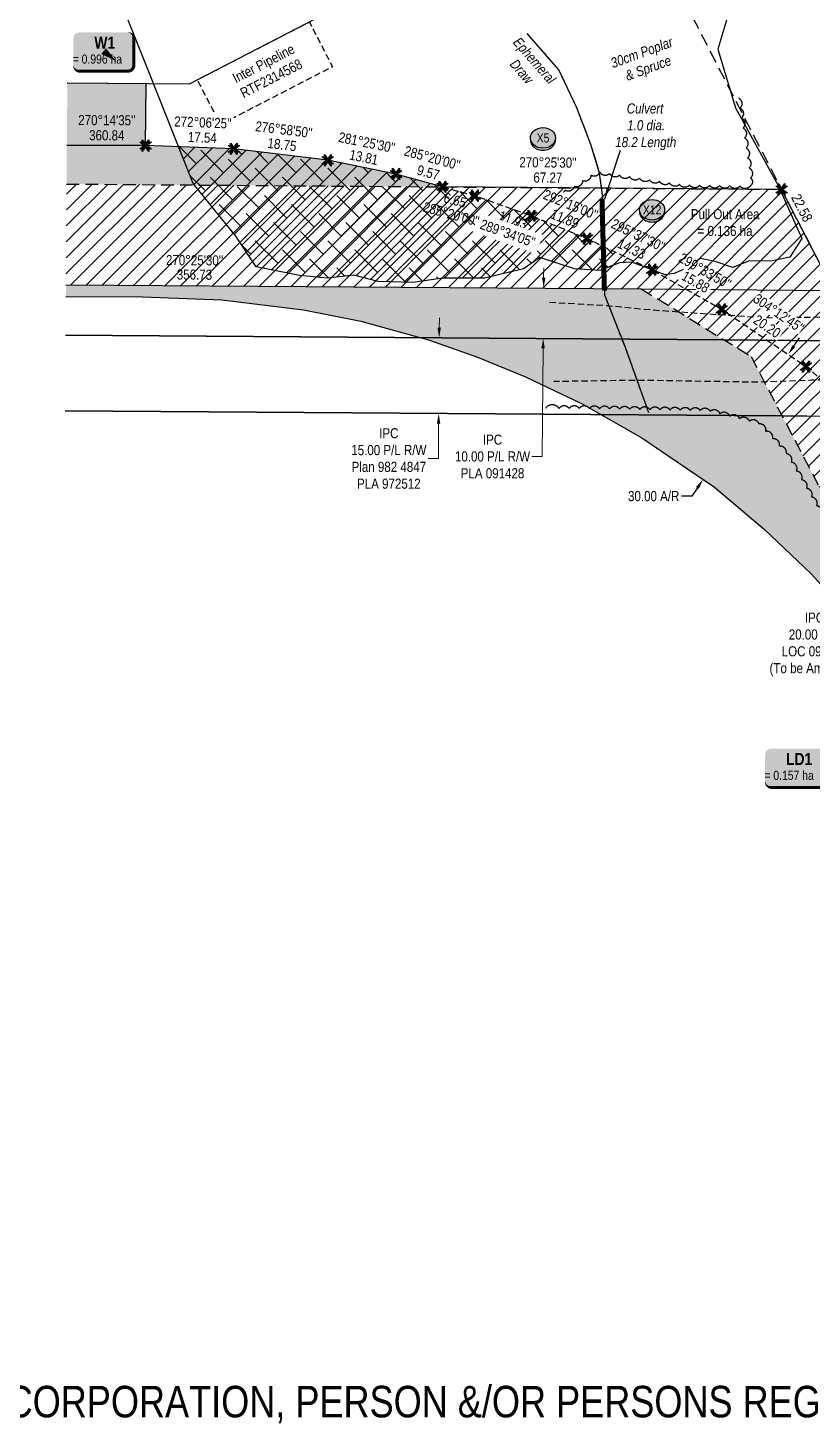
# Model space of a CAD drawing. Extents: x 395420 to 400963, y 6163329 to 6167492.
# Drawn here: x 397258 to 398035, y 6165332 to 6166713 of the extents above; entities that cross this region are included whole.
import ezdxf
from ezdxf.enums import TextEntityAlignment as Align

# ---------------------------------------------------------------- set-up
doc = ezdxf.new("R2010")
doc.units = 0
doc.header["$LTSCALE"] = 5
doc.header["$PDSIZE"] = 0.5
for name, pattern in [('0', [1, 1, 0]), ('foc-ACCESSROAD', [3.75, 2.5, -1.25]), ('foc-TOPO-ephemeral', [6.25, 3.125, -0.625, 0.625, -0.625, 0.625, -0.625]), ('foc-TRAV', [1.875, 1.25, -0.625]), ('HIDDEN2', [1.875, 1.25, -0.625]), ('UG_PIPE', [1.875, 1.25, -0.625])]:
    doc.linetypes.add(name, pattern=pattern)
doc.layers.get('Defpoints').update_dxf_attribs({"color": 9})
for name, color, linetype, lineweight in [('AS-GENERAL', 48, 'Continuous', 18), ('C-AR-T', 13, 'Continuous', 9), ('C-RW-T', 13, 'Continuous', 9), ('T-TEXT', 48, 'Continuous', 18)]:
    doc.layers.add(name, color=color, linetype=linetype, lineweight=lineweight)
for name, color, linetype in [('AS-PIPE-UG', 44, 'UG_PIPE'), ('C-AR', 13, 'foc-ACCESSROAD'), ('C-RW', 13, 'Continuous'), ('C-WS', 13, 'foc-ACCESSROAD'), ('F-RW', 190, 'Continuous'), ('L-BD', 7, 'Continuous'), ('L-BD1', 253, 'Continuous'), ('L-MON', 1, 'Continuous'), ('P-CROSSINGS', 250, 'Continuous'), ('P-PROPOSED', 10, 'Continuous'), ('P-PROPOSED-EXISTING-H', 59, 'Continuous'), ('P-PROPOSED-H', 21, 'Continuous'), ('P-TEMP-BLOCKS', 250, 'Continuous'), ('P-TEMP-H', 41, 'Continuous'), ('P-TEMP_WORKSPACE', 46, 'Continuous'), ('P-TRAV', 4, 'foc-TRAV'), ('P-TXT', 4, 'Continuous'), ('P-WORKAREA-H', 111, 'Continuous'), ('T-BUSH', 110, '0'), ('T-BUSH-T', 110, 'Continuous'), ('T-DRAW', 143, 'foc-TOPO-ephemeral'), ('T-EXISTING TFA', 220, 'HIDDEN2'), ('T-EXISTING TFA-T', 220, 'Continuous'), ('T-WATER-T', 170, 'Continuous'), ('WETLAND', 143, 'Continuous')]:
    doc.layers.add(name, color=color, linetype=linetype)
doc.layers.add('DISCLAIMER', color=7, linetype='Continuous', plot=False)
doc.layers.add('NM-WETLAND-H', color=7, linetype='Continuous', true_color=0x8affff)
doc.styles.add('80', font='ARIALN.TTF', dxfattribs={"height": 10})
doc.styles.add('80CG', font='ARIALN.TTF', dxfattribs={"height": 10})
doc.styles.add('80L', font='ARIALN.TTF', dxfattribs={"height": 10})
doc.styles.add('BOLD', font='ARIALNB.TTF')
doc.styles.add('Crossing', font='ARIALN.TTF', dxfattribs={"height": 10})
doc.styles.add('foc-LtypeFont', font='ARIALN.TTF', dxfattribs={"height": 7.35})
doc.linetypes.add('foc-TOPO-flowdirection-NOLINE', pattern='A,0,[">",foc-LtypeFont,S=0.3,R=0,X=0,Y=-0.945],-20,[">",foc-LtypeFont,S=0.3,R=0,X=0,Y=-0.945],0', length=20)
doc.dimstyles.new('Compass 5 000', dxfattribs={"dimscale": 5, "dimtxt": 9, "dimasz": 2, "dimexe": 0.2, "dimexo": 0.0625, "dimgap": 0.5, "dimtad": 0, "dimtih": 1, "dimtoh": 1, "dimzin": 0, "dimdsep": 46, "dimtxsty": '80CG', "dimcen": 0.1, "dimse1": 1, "dimse2": 1, "dimclrd": 256, "dimclrt": 256, "dimaunit": 1, "dimadec": 4, "dimazin": 0, "dimtfac": 0.06, "dimtofl": 0, "dimtmove": 0, "dimatfit": 1, "dimfxl": 0.2, "dimtolj": 1, "dimtzin": 0, "dimlwd": -1, "dimarcsym": 0})

# ---------------------------------------------------------------- blocks, each defined once
blk = doc.blocks.new('*D62')
at = {"layer": 'C-RW-T', "transparency": 16777216}
for p, q in [((397665.8, 6166415.4), (397665.9, 6166425.4)), ((397665.1, 6166320.5), (397664.9, 6166285.8)), ((397664.9, 6166285.8), (397654.9, 6166285.8))]:
    blk.add_line(p, q, dxfattribs=at)
for points in [[(397664.1, 6166415.4), (397667.4, 6166415.4), (397665.7, 6166405.4)], [(397663.5, 6166320.5), (397666.8, 6166320.5), (397665.2, 6166330.5)]]:
    blk.add_solid(points, dxfattribs=at)
at = {"layer": 'Defpoints', "color": 0, "transparency": 16777216}
for p in [(397982.3, 6166403.2), (397665.2, 6166330.5), (397981.8, 6166328.3)]:
    blk.add_point(p, dxfattribs=at)
at = {"layer": 'C-RW-T', "transparency": 16777216, "insert": (397615.8, 6166285.8), "char_height": 10, "attachment_point": 5, "style": '80CG'}
blk.add_mtext('\\A1;IPC\\P15.00 P/L R/W^JPlan 982 4847\\PPLA 972512', dxfattribs=at)
blk = doc.blocks.new('*D63')
at = {"layer": 'C-RW-T', "transparency": 16777216}
for p, q in [((397769.3, 6166465), (397769.4, 6166475)), ((397768.7, 6166395.1), (397767.7, 6166287.8)), ((397767.7, 6166287.8), (397757.7, 6166287.8))]:
    blk.add_line(p, q, dxfattribs=at)
for points in [[(397767.7, 6166465.1), (397771, 6166465), (397769.3, 6166455)], [(397767, 6166395.1), (397770.4, 6166395), (397768.8, 6166405.1)]]:
    blk.add_solid(points, dxfattribs=at)
at = {"layer": 'Defpoints', "color": 0, "transparency": 16777216}
for p in [(397769.3, 6166455), (397877.1, 6166454), (397876.7, 6166404.1)]:
    blk.add_point(p, dxfattribs=at)
at = {"layer": 'C-RW-T', "transparency": 16777216, "insert": (397718.6, 6166287.8), "char_height": 10, "attachment_point": 5, "style": '80CG'}
blk.add_mtext('\\A1;IPC\\P10.00 P/L R/W^JPLA 091428', dxfattribs=at)
blk = doc.blocks.new('xing2')
h = blk.add_hatch(color=50)
h.dxf.hatch_style = 1
edge = h.paths.add_edge_path()
edge.add_ellipse((0, 0), major_axis=(-12.5, 0), ratio=0.816297, start_angle=0, end_angle=360)
h = blk.add_hatch(color=250)
h.dxf.hatch_style = 1
edge = h.paths.add_edge_path()
edge.add_ellipse((0, -2), major_axis=(-12.5, 0), ratio=0.816297, start_angle=0, end_angle=180)
edge.add_line((12.5, -2), (12.5, 0))
edge.add_ellipse((0, 0), major_axis=(-12.5, 0), ratio=0.816297, start_angle=0, end_angle=180, ccw=False)
edge.add_line((-12.5, 0), (-12.5, -2))
at = {"color": 250}
blk.add_ellipse((0, 0), major_axis=(-12.5, 0), ratio=0.816297, dxfattribs=at)
blk.add_ellipse((0, -2), major_axis=(-12.5, 0), ratio=0.816297, start_param=0, end_param=3.141593, dxfattribs=at)
at = {"color": 250, "style": 'Crossing'}
blk.add_attdef('CROSSING', text='', height=9, dxfattribs=at).set_placement((0.1, 0), align=Align.MIDDLE_CENTER)
at = {"color": 250, "style": 'Crossing', "flags": 1}
for tag, p in [('OWNER', (0.1, -12.5)), ('DESCRIPTION', (0.1, -25.8)), ('LOCATION', (0.1, -39.3)), ('DWG_REF', (0.1, -52.8))]:
    blk.add_attdef(tag, text='', height=9, dxfattribs=at).set_placement(p, align=Align.MIDDLE_CENTER)
blk = doc.blocks.new('*D78')
at = {"layer": 'C-AR-T', "transparency": 16777216}
for p, q in [((398216.5, 6166165.6), (398225.3, 6166170.2)), ((398108.8, 6166109.1), (398094.2, 6166101.5)), ((398094.2, 6166101.5), (398084.2, 6166101.5))]:
    blk.add_line(p, q, dxfattribs=at)
for points in [[(398215.7, 6166167), (398217.2, 6166164.1), (398207.6, 6166160.9)], [(398108, 6166110.6), (398109.6, 6166107.6), (398117.7, 6166113.8)]]:
    blk.add_solid(points, dxfattribs=at)
at = {"layer": 'Defpoints', "color": 0, "transparency": 16777216}
for p in [(398206.8, 6166162.5), (398116.8, 6166115.4), (398117.7, 6166113.8)]:
    blk.add_point(p, dxfattribs=at)
at = {"layer": 'C-AR-T', "transparency": 16777216, "insert": (398037.8, 6166101.5), "char_height": 10, "attachment_point": 5, "style": '80CG'}
blk.add_mtext('\\A1;IPC\\P20.00 A/R\\PLOC 091362\\P(To be Amended)', dxfattribs=at)
blk = doc.blocks.new('TEMP')
h = blk.add_hatch(color=255)
h.dxf.hatch_style = 1
h.paths.add_polyline_path([(0, 0.25), (-0.67, 1.15), (-0.67, 0.67), (-1.15, 0.67), (-0.25, 0), (-1.15, -0.67), (-0.67, -0.67), (-0.67, -1.15), (0, -0.25), (0.67, -1.15), (0.67, -0.67), (1.15, -0.67), (0.25, 0), (1.15, 0.67), (0.67, 0.67), (0.67, 1.15)])
h.paths.add_polyline_path([(0.57, 0.85), (0.57, 0.57), (0.85, 0.57), (0.08, 0), (0.85, -0.57), (0.57, -0.57), (0.57, -0.85), (0, -0.08), (-0.57, -0.85), (-0.57, -0.57), (-0.85, -0.57), (-0.08, 0), (-0.85, 0.57), (-0.57, 0.57), (-0.57, 0.85), (0, 0.08)], flags=16)
h = blk.add_hatch(color=1)
h.dxf.hatch_style = 1
h.paths.add_polyline_path([(0, 0.08), (-0.57, 0.85), (-0.57, 0.57), (-0.85, 0.57), (-0.08, 0), (-0.85, -0.57), (-0.57, -0.57), (-0.57, -0.85), (0, -0.08), (0.57, -0.85), (0.57, -0.57), (0.85, -0.57), (0.08, 0), (0.85, 0.57), (0.57, 0.57), (0.57, 0.85)])
at = {"color": 1}
for p, q in [((-0.08, 0), (0.08, 0)), ((0, 0.08), (0, -0.08))]:
    blk.add_line(p, q, dxfattribs=at)
at = {"color": 255, "flags": 128}
blk.add_lwpolyline([(-0.25, 0), (-1.15, 0.67), (-0.67, 0.67), (-0.67, 1.15), (0, 0.25), (0.67, 1.15), (0.67, 0.67), (1.15, 0.67), (0.25, 0), (1.15, -0.67), (0.67, -0.67), (0.67, -1.15), (0, -0.25), (-0.67, -1.15), (-0.67, -0.67), (-1.15, -0.67)], close=True, dxfattribs=at)
at = {"color": 1, "flags": 128}
blk.add_lwpolyline([(-0.08, 0), (-0.85, 0.57), (-0.57, 0.57), (-0.57, 0.85), (0, 0.08), (0.57, 0.85), (0.57, 0.57), (0.85, 0.57), (0.08, 0), (0.85, -0.57), (0.57, -0.57), (0.57, -0.85), (0, -0.08), (-0.57, -0.85), (-0.57, -0.57), (-0.85, -0.57)], close=True, dxfattribs=at)
blk = doc.blocks.new('*D123')
at = {"layer": 'Defpoints', "color": 0, "transparency": 16777216}
for p in [(398015, 6166386.7), (397927.3, 6166265), (397930.7, 6166262.7)]:
    blk.add_point(p, dxfattribs=at)
at = {"layer": 'P-TXT', "transparency": 16777216}
for p, q in [((398017.3, 6166397.3), (398022.9, 6166405.6)), ((397916.1, 6166248.5), (397906.1, 6166248.5)), ((397921.7, 6166256.7), (397916.1, 6166248.5))]:
    blk.add_line(p, q, dxfattribs=at)
for points in [[(398015.9, 6166398.2), (398018.7, 6166396.3), (398011.7, 6166389)], [(397920.3, 6166257.7), (397923.1, 6166255.8), (397927.3, 6166265)]]:
    blk.add_solid(points, dxfattribs=at)
at = {"layer": 'P-TXT', "transparency": 16777216, "insert": (397878.4, 6166248.5), "char_height": 10, "attachment_point": 5, "style": '80CG'}
blk.add_mtext('\\A1;30.00 A/R', dxfattribs=at)
blk = doc.blocks.new('*U131')
h = blk.add_hatch(color=191)
edge = h.paths.add_edge_path()
edge.add_line((-24, -20), (24, -20))
edge.add_arc((24, -14), 6, 270, 360)
edge.add_line((30, -14), (30, 12.5))
edge.add_arc((24, 12.5), 6, 0, 90)
edge.add_line((24, 18.5), (-24, 18.5))
edge.add_arc((-24, 12.5), 6, 90, 180)
edge.add_line((-30, 12.5), (-30, -14))
edge.add_arc((-24, -14), 6, 180, 270)
at = {"color": 250, "flags": 128}
blk.add_lwpolyline([(-24, -20, 3, 3, 0), (24, -20, 3, 3, 0.414214), (30, -14, 3, 3, 0), (30, 12.5, 3, 0, 0.414214), (24, 18.5, 0, 0, 0), (-24, 18.5, 0, 0, 0.414214), (-30, 12.5, 0, 0, 0), (-30, -14, 0, 3, 0.414214)], format="xyseb", close=True, dxfattribs=at)
at = {"flags": 128}
blk.add_lwpolyline([(63.7, -28.5, 0, 7.5, 0), (0, 0, 0, 0, 0)], format="xyseb", dxfattribs=at)
at = {"color": 250}
for tag, p, height, style in [('TEMP_AREA_W1_001', (-9.2, 2.2), 12, 'BOLD'), ('ENTER_TEXT_001', (-30.7, -12.5), 9, '80')]:
    blk.add_attdef(tag, p, '', height=height, dxfattribs=dict(at, style=style))
blk = doc.blocks.new('*U129')
h = blk.add_hatch(color=191)
edge = h.paths.add_edge_path()
edge.add_line((-24, -20), (24, -20))
edge.add_arc((24, -14), 6, 270, 360)
edge.add_line((30, -14), (30, 12.5))
edge.add_arc((24, 12.5), 6, 0, 90)
edge.add_line((24, 18.5), (-24, 18.5))
edge.add_arc((-24, 12.5), 6, 90, 180)
edge.add_line((-30, 12.5), (-30, -14))
edge.add_arc((-24, -14), 6, 180, 270)
at = {"color": 250, "flags": 128}
blk.add_lwpolyline([(-24, -20, 3, 3, 0), (24, -20, 3, 3, 0.414214), (30, -14, 3, 3, 0), (30, 12.5, 3, 0, 0.414214), (24, 18.5, 0, 0, 0), (-24, 18.5, 0, 0, 0.414214), (-30, 12.5, 0, 0, 0), (-30, -14, 0, 3, 0.414214)], format="xyseb", close=True, dxfattribs=at)
at = {"flags": 128}
blk.add_lwpolyline([(11.9, -9.9, 0, 7.5, 0), (0, 0, 0, 0, 0)], format="xyseb", dxfattribs=at)
at = {"color": 250}
for tag, p, height, style in [('TEMP_AREA_W1_001', (-9.2, 2.2), 12, 'BOLD'), ('ENTER_TEXT_001', (-30.7, -12.5), 9, '80')]:
    blk.add_attdef(tag, p, '', height=height, dxfattribs=dict(at, style=style))
blk = doc.blocks.new('Disclaimer_Legal')
at = {"layer": 'DISCLAIMER', "color": 254, "flags": 128}
blk.add_lwpolyline([(-3612.9, -1104.6, 37.5, 37.5, 0), (4096.1, -1104.6, 37.5, 37.5, 0.414214), (4171.1, -1029.6, 37.5, 37.5, 0), (4171.1, 2078.7, 37.5, 0, 0.414214), (4096.1, 2153.7, 0, 0, 0), (-3612.9, 2153.7, 0, 0, 0.414214), (-3687.9, 2078.7, 0, 0, 0), (-3687.9, -1029.6, 0, 37.5, 0.414214)], format="xyseb", close=True, dxfattribs=at)
at = {"layer": 'DISCLAIMER', "color": 254, "insert": (241.6, 533.9), "char_height": 125, "width": 7717.568, "attachment_point": 5, "style": '80'}
blk.add_mtext('NOTICE TO THE CORPORATION, PERSON &/OR PERSONS REGARDING THIS COMPUTER AIDED DESIGN AND DRAFTING (CADD) FILES. ACCEPTANCE OF THE CADD DATA IS BASED ON THE FOLLOWING DISCLAIMER WHICH COVERS ALL CADD DATA RECIEVED FROM COMPASS GEOMATICS LTD.\\P{\\fArial Narrow|b1|i0|c0|p34;DISCLAIMER}\\PCOMPASS GEOMATICS LTD. MAKES NO REPRESENTATION OR WARRANTIES, EXPRESS OR IMPLIED, WITH RESPECT TO THE REUSE OF THE DATA PROVIDED HEREWITH, REGARDLESS OF ITS FORMAT OR THE MEANS OF ITS TRANSMISSION. THERE IS NO GUARANTEE OR REPRESENTATION TO THE USER AS TO THE ACCURACY, CURRENCY, SUITABILITY OR RELIABILITY OF THIS DATA FOR ANY PURPOSE. THE USER ACCEPTS THE DATA "AS IS", AND ASSUMES ALL RISKS ASSOCIATED WITH ITS USE. BY ACCEPTANCE OF THIS DATA, THE USER AGREES NOT TO TRANSMIT THIS DATA OR PROVIDE ACCESS OR ANY PART OF IT TO ANOTHER PARTY UNLESS THE USER SHALL INCLUDE WITH THE DATA A COPY OF THIS DISCLAIMER. COMPASS GEOMATICS LTD. ASSUMES NO RESPONSIBILITY FOR ACTUAL OR CONSEQUENTIAL DAMAGE AS A RESULT OF ANY USER\'S RELIANCE ON THIS DATA. THIS CADD FILE IS FOR ILLUSTRATION PURPOSES ONLY.\\PIF YOU REQUIRE MORE ACCURATE INFORMATION, PLEASE CONTACT DARCI ANGLEHART AT COMPASS GEOMATICS LTD. VIA EMAIL: darci.anglehart@compassgeomatics.ca OR CELL: 506-961-7292', dxfattribs=at)

msp = doc.modelspace()

# ---------------------------------------------------------------- hatches: boundary and pattern name
at = {"layer": 'NM-WETLAND-H'}
h = msp.add_hatch(dxfattribs=at)
h.set_pattern_fill('ANSI38', color=256, scale=3.998464)
h.set_pattern_definition([(45, (156.41, 2356.823), (-8.976807703, 8.976807703), []), (135, (156.41, 2356.823), (-26.930423108, 8.976807703), [31.737808, -19.0426848])])
h.paths.add_polyline_path([(397407.376, 6166594.872), (397421.832, 6166558.471), (397463.983, 6166506.255), (397484.227, 6166475.904), (397527.125, 6166467.206), (397554.776, 6166464.884), (397581.031, 6166467.664), (397605.124, 6166461.487), (397639.41, 6166460.56), (397669.062, 6166464.884), (397710.452, 6166464.884), (397749.062, 6166473.842), (397765.433, 6166485.27), (397799.718, 6166473.842), (397824.738, 6166472.297), (397844.197, 6166480.019), (397856.552, 6166480.637), (397877.448, 6166472.553), (397812.222, 6166503.894), (397757.238, 6166526.387), (397701.063, 6166546.355), (397622.867, 6166567.796), (397555.23, 6166581.466), (397462.218, 6166592.854)])
at = {"layer": 'P-PROPOSED-EXISTING-H'}
h = msp.add_hatch(dxfattribs=at)
h.set_pattern_fill('ANSI31', color=256, scale=3.498656)
h.set_pattern_definition([(45, (156.41, 2356.823), (-7.85470674, 7.85470674), [])])
h.paths.add_polyline_path([(397296.313, 6166557.927), (397295.627, 6166458.149), (397865.16, 6166453.918), (397974.886, 6166386.854), (398157.517, 6166037.709), (398209.042, 6165985.747), (398259.752, 6165941.212), (398322.636, 6165893.888), (398371.22, 6165861.835), (399116.335, 6165597.832), (399049.598, 6165727.528), (398292.898, 6165995.717), (398155.855, 6166261.065), (398005.208, 6166552.63), (397669.015, 6166555.142)])
at = {"layer": 'P-PROPOSED-H'}
h = msp.add_hatch(color=256, dxfattribs=at)
h.dxf.hatch_style = 1
h.paths.add_polyline_path([(397296.578, 6166596.409), (397296.313, 6166557.927), (397669.015, 6166555.142), (397622.867, 6166567.796), (397555.23, 6166581.466), (397462.218, 6166592.854), (397374.622, 6166596.077)])
h = msp.add_hatch(color=256, dxfattribs=at)
h.dxf.hatch_style = 1
h.paths.add_polyline_path([(397295.626, 6166458.05), (397295.547, 6166446.47), (397371.546, 6166446.146), (397450.329, 6166443.248), (397531.231, 6166433.342), (397588.15, 6166421.839), (397648.281, 6166405.35), (397948.2, 6166403.109), (397865.242, 6166453.794)])
h = msp.add_hatch(color=256, dxfattribs=at)
h.dxf.hatch_style = 1
h.paths.add_polyline_path([(397975.01, 6166386.729), (397948.2, 6166403.109), (397648.281, 6166405.35), (397656.067, 6166403.215), (397703.713, 6166386.28), (397751.359, 6166366.788), (397807.319, 6166339.947), (397866.59, 6166306.326), (397938.519, 6166257.419), (397988.19, 6166215.4), (398034.66, 6166171.515), (398138.395, 6166056.993), (398157.77, 6166037.453)])
at = {"layer": 'P-TEMP-H'}
h = msp.add_hatch(color=256, dxfattribs=at)
h.dxf.hatch_style = 1
h.paths.add_polyline_path([(397297.086, 6166657.925), (397296.642, 6166596.409), (397374.622, 6166596.077), (397375.083, 6166657.338)])

# ---------------------------------------------------------------- linework, layer by layer
at = {"layer": 'AS-GENERAL', "const_width": 4.998, "flags": 128}
msp.add_lwpolyline([(397827.119, 6166542.991), (397829.529, 6166452.121)], dxfattribs=at)
at = {"layer": 'AS-PIPE-UG', "flags": 128}
for points in [[(398167.854, 6166537.891), (398172.269, 6166471.461), (398169.414, 6166443.056), (398150.184, 6166430.951), (398107.844, 6166427.601), (398070.579, 6166426.311), (397992.319, 6166425.056), (397932.584, 6166428.851), (397875.404, 6166432.996), (397832.924, 6166437.116), (397771.731, 6166440.712)], [(398382.829, 6166385.126), (398187.614, 6166381.091), (398127.174, 6166365.641), (398099.044, 6166364.791), (398034.599, 6166363.326), (397981.759, 6166361.406), (397915.679, 6166362.481), (397860.694, 6166363.311), (397779.304, 6166362.051)]]:
    msp.add_lwpolyline(points, dxfattribs=at)
at = {"layer": 'C-AR', "flags": 128}
msp.add_lwpolyline([(397296.313, 6166557.927), (398005.208, 6166552.63)], dxfattribs=at)
at = {"layer": 'C-AR'}
msp.add_lwpolyline([(397865.969, 6166454.139), (397974.857, 6166387.022), (398221.999, 6165914.706), (399116.335, 6165597.832)], dxfattribs=at)
at = {"layer": 'C-RW'}
for points in [[(397295.627, 6166458.149), (397865.969, 6166454.139), (398057.015, 6166452.361), (398083.001, 6166402.068), (397948.036, 6166403.553), (397295.283, 6166408.144)], [(397295.283, 6166408.144), (397948.036, 6166403.553), (398083.001, 6166402.068), (398083.001, 6166402.068), (398122.045, 6166326.501), (398079.194, 6166327.115)], [(397294.767, 6166333.111), (398005.657, 6166328.169), (398031.633, 6166327.796)], [(398079.194, 6166327.115), (398005.657, 6166328.169), (397294.767, 6166333.111)]]:
    msp.add_lwpolyline(points, dxfattribs=at)
at = {"layer": 'C-WS'}
msp.add_lwpolyline([(398680.315, 6166547.13), (398717.692, 6166474.858), (398792.078, 6166331.015), (398823.787, 6166269.702), (398293.074, 6165995.49), (397891.684, 6166772.346), (398046.766, 6166846.714), (398113.45, 6166881.147), (398388.91, 6167023.479), (398425.274, 6167040.631), (398654.797, 6166596.504), (398680.315, 6166547.13)], close=True, dxfattribs=at)
at = {"layer": 'F-RW'}
msp.add_lwpolyline([(399404.429, 6165475.299), (398959.459, 6166340.161), (398505.043, 6167219.331), (397417.839, 6166657.017), (397297.041, 6166657.925)], dxfattribs=at)
at = {"layer": 'P-PROPOSED', "flags": 128}
for points in [[(398155.855, 6166261.065), (398005.208, 6166552.63), (397669.015, 6166555.142), (397622.867, 6166567.796), (397555.23, 6166581.466), (397462.218, 6166592.854), (397374.622, 6166596.077), (397296.642, 6166596.409)], [(397295.56, 6166446.47), (397371.546, 6166446.146), (397450.329, 6166443.248), (397531.231, 6166433.342), (397588.15, 6166421.839), (397656.067, 6166403.215), (397703.713, 6166386.28), (397751.359, 6166366.788), (397807.319, 6166339.947), (397866.59, 6166306.326), (397938.519, 6166257.419), (397988.19, 6166215.4), (398034.66, 6166171.515), (398138.395, 6166056.993)]]:
    msp.add_lwpolyline(points, dxfattribs=at)
at = {"layer": 'P-TEMP_WORKSPACE', "flags": 128}
msp.add_lwpolyline([(397296.642, 6166596.409), (397374.622, 6166596.077), (397375.083, 6166657.338), (397297.086, 6166657.925)], dxfattribs=at)
at = {"layer": 'P-TRAV', "flags": 128}
msp.add_lwpolyline([(397669.015, 6166555.142), (397701.063, 6166546.355), (397757.238, 6166526.387), (397812.222, 6166503.894), (397876.814, 6166472.912), (397945.864, 6166433.744), (398029.344, 6166376.984), (398088.16, 6166327.228), (398141.863, 6166276.513), (398155.855, 6166261.065)], dxfattribs=at)
at = {"layer": 'T-BUSH', "flags": 128}
for points in [[(397962.478, 6166643.088, -0.52056705), (397963.969, 6166633.204, -0.52056705), (397965.46, 6166623.32, -0.52056705), (397966.951, 6166613.435, -0.52056705), (397968.441, 6166603.551, -0.52056705), (397969.932, 6166593.667, -0.52056705), (397971.423, 6166583.782, -0.52056705), (397972.914, 6166573.898, -0.52056705), (397974.405, 6166564.013, -0.52056705), (397973.883, 6166555.892, -0.52056705), (397963.888, 6166556.067, -0.52056705), (397953.894, 6166556.242, -0.52056705), (397943.899, 6166556.418, -0.52056705), (397933.904, 6166556.593, -0.52056705), (397923.91, 6166556.768, -0.52056705), (397913.915, 6166556.943, -0.52056705), (397903.959, 6166557.57, -0.52056705), (397894.083, 6166559.111, -0.52056705), (397884.206, 6166560.653, -0.52056705), (397874.33, 6166562.194, -0.52056705), (397864.453, 6166563.736, -0.52056705), (397854.577, 6166565.277, -0.52056705), (397844.7, 6166566.819, -0.52056705), (397834.823, 6166568.36, -0.52056705), (397824.947, 6166569.902, -0.52056705), (397816.14, 6166566.675, -0.52056705), (397807.868, 6166561.063, -0.52056705), (397799.596, 6166555.45, -0.52056705), (397790.541, 6166551.77, -0.10638933), (397788.989, 6166549.725, -0.10638933)], [(399207.665, 6165374.065, 0.26252639), (399202.706, 6165377.431, 0.52056705), (399197.669, 6165386.065, 0.52056705), (399192.632, 6165394.7, 0.52056705), (399186.565, 6165402.587, 0.52056705), (399179.923, 6165410.057, 0.52056705), (399173.28, 6165417.527, 0.52056705), (399166.638, 6165424.997, 0.52056705), (399159.996, 6165432.467, 0.52056705), (399153.353, 6165439.937, 0.52056705), (399146.711, 6165447.408, 0.52056705), (399140.069, 6165454.878, 0.52056705), (399133.426, 6165462.348, 0.52056705), (399126.784, 6165469.818, 0.52056705), (399120.142, 6165477.288, 0.52056705), (399113.499, 6165484.758, 0.52056705), (399106.857, 6165492.228, 0.52056705), (399100.215, 6165499.698, 0.52056705), (399093.572, 6165507.169, 0.52056705), (399086.93, 6165514.639, 0.52056705), (399080.288, 6165522.109, 0.52056705), (399073.646, 6165529.579, 0.52056705), (399067.003, 6165537.049, 0.52056705), (399060.361, 6165544.519, 0.52056705), (399053.719, 6165551.989, 0.52056705), (399047.076, 6165559.459, 0.52056705), (399039.685, 6165566.109, 0.52056705), (399031.645, 6165572.049, 0.52056705), (399023.605, 6165577.989, 0.52056705), (399015.565, 6165583.929, 0.52056705), (399007.525, 6165589.869, 0.52056705), (398999.485, 6165595.809, 0.52056705), (398991.445, 6165601.748, 0.52056705), (398983.405, 6165607.688, 0.52056705), (398975.365, 6165613.628, 0.52056705), (398967.325, 6165619.568, 0.52056705), (398959.285, 6165625.508, 0.52056705), (398950.038, 6165629.284, 0.52056705), (398940.76, 6165633.004, 0.52056705), (398931.482, 6165636.725, 0.52056705), (398922.204, 6165640.445, 0.52056705), (398912.926, 6165644.166, 0.52056705), (398903.648, 6165647.886, 0.52056705), (398894.37, 6165651.607, 0.52056705), (398885.092, 6165655.327, 0.52056705), (398875.814, 6165659.048, 0.52056705), (398866.536, 6165662.768, 0.52056705), (398857.258, 6165666.489, 0.52056705), (398847.98, 6165670.209, 0.52056705), (398838.702, 6165673.93, 0.52056705), (398829.424, 6165677.65, 0.52056705), (398820.146, 6165681.371, 0.52056705), (398810.868, 6165685.091, 0.52056705), (398801.59, 6165688.812, 0.52056705), (398792.312, 6165692.532, 0.52056705), (398783.034, 6165696.253, 0.52056705), (398773.756, 6165699.973, 0.52056705), (398764.478, 6165703.694, 0.52056705), (398755.2, 6165707.414, 0.52056705), (398745.922, 6165711.135, 0.52056705), (398736.644, 6165714.855, 0.52056705), (398727.366, 6165718.576, 0.52056705), (398718.088, 6165722.296, 0.52056705), (398708.81, 6165726.017, 0.52056705), (398699.532, 6165729.737, 0.52056705), (398690.254, 6165733.458, 0.52056705), (398680.976, 6165737.178, 0.52056705), (398671.698, 6165740.899, 0.52056705), (398662.42, 6165744.619, 0.52056705), (398653.142, 6165748.34, 0.52056705), (398643.864, 6165752.06, 0.52056705), (398634.586, 6165755.781, 0.52056705), (398625.308, 6165759.501, 0.52056705), (398616.03, 6165763.222, 0.52056705), (398606.752, 6165766.942, 0.52056705), (398597.474, 6165770.663, 0.52056705), (398588.196, 6165774.383, 0.52056705), (398578.918, 6165778.104, 0.52056705), (398569.64, 6165781.824, 0.52056705), (398560.362, 6165785.545, 0.52056705), (398551.084, 6165789.265, 0.52056705), (398541.806, 6165792.986, 0.52056705), (398532.528, 6165796.706, 0.52056705), (398523.25, 6165800.427, 0.52056705), (398513.972, 6165804.147, 0.52056705), (398504.694, 6165807.868, 0.52056705), (398495.416, 6165811.588, 0.52056705), (398486.138, 6165815.309, 0.52056705), (398476.86, 6165819.029, 0.52056705), (398467.582, 6165822.75, 0.52056705), (398458.304, 6165826.47, 0.52056705), (398449.026, 6165830.191, 0.52056705), (398439.748, 6165833.911, 0.52056705), (398430.47, 6165837.632, 0.52056705), (398421.192, 6165841.352, 0.52056705), (398411.914, 6165845.073, 0.52056705), (398402.636, 6165848.793, 0.52056705), (398393.358, 6165852.514, 0.52056705), (398384.08, 6165856.234, 0.52056705), (398374.802, 6165859.955, 0.52056705), (398365.524, 6165863.675, 0.52056705), (398356.246, 6165867.396, 0.52056705), (398346.968, 6165871.116, 0.52056705), (398337.69, 6165874.837, 0.52056705), (398328.412, 6165878.557, 0.52056705), (398319.134, 6165882.278, 0.52056705), (398309.856, 6165885.998, 0.52056705), (398300.578, 6165889.719, 0.52056705), (398291.3, 6165893.439, 0.52056705), (398282.022, 6165897.16, 0.52056705), (398272.745, 6165900.88, 0.52056705), (398263.467, 6165904.601, 0.52056705), (398254.189, 6165908.321, 0.52056705), (398244.911, 6165912.042, 0.52056705), (398235.633, 6165915.762, 0.52056705), (398226.355, 6165919.483, 0.52056705), (398221.02, 6165927.768, 0.52056705), (398215.993, 6165936.408, 0.52056705), (398210.966, 6165945.048, 0.52056705), (398205.938, 6165953.687, 0.52056705), (398200.911, 6165962.327, 0.52056705), (398195.883, 6165970.967, 0.52056705), (398190.856, 6165979.607, 0.52056705), (398185.828, 6165988.247, 0.52056705), (398180.801, 6165996.887, 0.52056705), (398175.773, 6166005.527, 0.52056705), (398170.746, 6166014.167, 0.52056705), (398165.718, 6166022.807, 0.52056705), (398160.691, 6166031.447, 0.52056705), (398155.663, 6166040.086, 0.52056705), (398150.636, 6166048.726, 0.52056705), (398145.609, 6166057.366, 0.52056705), (398140.581, 6166066.006, 0.52056705), (398135.554, 6166074.646, 0.52056705), (398130.526, 6166083.286, 0.52056705), (398125.499, 6166091.926, 0.52056705), (398120.471, 6166100.566, 0.52056705), (398115.444, 6166109.206, 0.52056705), (398110.416, 6166117.846, 0.52056705), (398105.389, 6166126.485, 0.52056705), (398100.361, 6166135.125, 0.52056705), (398095.334, 6166143.765, 0.52056705), (398090.306, 6166152.405, 0.52056705), (398085.279, 6166161.045, 0.52056705), (398080.252, 6166169.685, 0.52056705), (398075.224, 6166178.325, 0.52056705), (398070.197, 6166186.965, 0.52056705), (398065.169, 6166195.605, 0.52056705), (398060.142, 6166204.244, 0.52056705), (398055.114, 6166212.884, 0.52056705), (398050.087, 6166221.524, 0.52056705), (398045.059, 6166230.164, 0.52056705), (398040.032, 6166238.804, 0.52056705), (398035.004, 6166247.444, 0.52056705), (398029.977, 6166256.084, 0.52056705), (398024.95, 6166264.724, 0.52056705), (398019.922, 6166273.364, 0.52056705), (398014.895, 6166282.004, 0.52056705), (398009.832, 6166290.618, 0.52056705), (398003.087, 6166297.995, 0.52056705), (397996.341, 6166305.371, 0.52056705), (397989.595, 6166312.748, 0.52056705), (397982.849, 6166320.125, 0.52056705), (397973.245, 6166322.737, 0.52056705), (397963.561, 6166325.214, 0.52056705), (397953.877, 6166327.692, 0.52056705), (397944.192, 6166330.17, 0.52056705), (397934.508, 6166332.647, 0.52056705), (397924.583, 6166333.343, 0.52056705), (397914.589, 6166333.523, 0.52056705), (397904.594, 6166333.702, 0.52056705), (397894.6, 6166333.882, 0.52056705), (397884.605, 6166334.061, 0.52056705), (397874.611, 6166334.241, 0.52056705), (397864.616, 6166334.421, 0.52056705), (397854.621, 6166334.6, 0.52056705), (397844.627, 6166334.78, 0.52056705), (397834.632, 6166334.959, 0.52056705), (397824.638, 6166335.139, 0.52056705), (397814.643, 6166335.317, 0.52056705), (397804.647, 6166335.369, 0.52056705), (397794.651, 6166335.42, 0.52056705), (397784.655, 6166335.471, 0.52056705), (397771.012, 6166335.541)]]:
    msp.add_lwpolyline(points, format="xyb", dxfattribs=at)
at = {"layer": 'T-DRAW', "flags": 128}
msp.add_lwpolyline([(397873.534, 6166331.151), (397850.389, 6166395.801), (397829.954, 6166447.601), (397828.059, 6166544.656), (397824.774, 6166568.846), (397815.964, 6166597.136), (397802.139, 6166633.606), (397784.399, 6166671.236), (397752.864, 6166707.331)], dxfattribs=at)
at = {"layer": 'T-DRAW', "linetype": 'foc-TOPO-flowdirection-NOLINE', "flags": 128}
msp.add_lwpolyline([(397873.534, 6166331.151), (397850.389, 6166395.801), (397829.954, 6166447.601), (397828.059, 6166544.656), (397824.774, 6166568.846), (397815.964, 6166597.136), (397802.139, 6166633.606), (397784.399, 6166671.236), (397752.864, 6166707.331)], dxfattribs=at)
at = {"layer": 'T-EXISTING TFA', "flags": 128}
msp.add_lwpolyline([(397442.591, 6166629.17), (397426.004, 6166661.24), (397536.988, 6166718.642), (397559.949, 6166674.249), (397462.16, 6166623.671)], dxfattribs=at)
at = {"layer": 'WETLAND'}
for points in [[(397377.827, 6166669.277), (397320.194, 6166814.401), (397301.156, 6166846.223)], [(397953.767, 6166731.19), (397942.088, 6166691.774), (397959.606, 6166633.381), (398001.701, 6166556.636), (398025.306, 6166503.806), (398013.278, 6166485.454), (397995.672, 6166481.748), (397972.506, 6166481.439), (397956.753, 6166475.261), (397939.456, 6166481.13), (397924.63, 6166484.219), (397922.727, 6166482.895)], [(397907.847, 6166473.183), (397898.683, 6166469.084), (397889.726, 6166467.848), (397856.675, 6166480.512), (397844.321, 6166479.894), (397824.861, 6166472.172), (397799.841, 6166473.717), (397765.556, 6166485.145), (397749.186, 6166473.717), (397710.575, 6166464.759), (397669.185, 6166464.759), (397639.533, 6166460.435), (397605.247, 6166461.362), (397581.154, 6166467.539), (397554.899, 6166464.759), (397527.125, 6166467.206), (397484.227, 6166475.904), (397463.983, 6166506.255), (397421.832, 6166558.471), (397377.827, 6166669.277)]]:
    msp.add_lwpolyline(points, dxfattribs=at)

# ---------------------------------------------------------------- block references
at = {"layer": 'L-MON', "xscale": 4.99808, "yscale": 4.99808, "zscale": 4.99808}
for p in [(397374.622, 6166596.077), (397462.218, 6166592.854), (397555.23, 6166581.466), (397622.867, 6166567.796), (397669.015, 6166555.142), (397701.063, 6166546.355), (398005.208, 6166552.63), (397812.222, 6166503.894), (397876.814, 6166472.912), (397945.864, 6166433.744), (398029.344, 6166376.984)]:
    msp.add_blockref('TEMP', p, dxfattribs=at)
at = {"layer": 'P-CROSSINGS', "xscale": 0.999616, "yscale": 0.999616, "zscale": 0.999616}
for p, values in [((397768.591, 6166603.67), {'CROSSING': 'X5'}), ((397876.76, 6166532.409), {'CROSSING': 'X12'})]:
    msp.add_blockref('xing2', p, dxfattribs=at).add_auto_attribs(values)
at = {"layer": 'P-TEMP-BLOCKS', "xscale": 0.999616, "yscale": 0.999616, "zscale": 0.999616}
for name, p, values in [('*U129', (397333.039, 6166689.816), {'TEMP_AREA_W1_001': 'W1', 'ENTER_TEXT_001': '= 0.996 ha'}), ('*U131', (398018.8, 6165979.678), {'TEMP_AREA_W1_001': 'LD1', 'ENTER_TEXT_001': '= 0.157 ha'})]:
    msp.add_blockref(name, p, dxfattribs=at).add_auto_attribs(values)
at = {"layer": 'P-WORKAREA-H', "color": 3, "xscale": 0.249904, "yscale": 0.249904, "zscale": 0.249904}
msp.add_blockref('Disclaimer_Legal', (397835.495, 6164848.175), dxfattribs=at)

# ---------------------------------------------------------------- texts
at = {"layer": 'L-BD', "style": '80L'}
for s, height, p in [("270°25'30''", 9.99616, (397423.209, 6166482.381)), ('356.73', 9.9962, (397423.103, 6166468.137))]:
    msp.add_text(s, height=height, rotation=359.5745, dxfattribs=at).set_placement(p, align=Align.MIDDLE)
at = {"layer": 'L-BD1', "style": '80L'}
for s, height, rotation, p in [("270°14'35''", 9.99616, 359.7563, (397336.241, 6166621.231)), ("272°06'25''", 9.99616, 357.8927, (397431.448, 6166618.994)), ("276°58'50''", 9.99616, 353.0194, (397511.761, 6166611.965)), ('360.84', 9.9962, 359.7563, (397336.177, 6166606.237)), ('17.54', 9.9962, 357.8927, (397430.897, 6166604.009)), ("281°25'30''", 9.99616, 348.5745, (397593.999, 6166599.126)), ('18.75', 9.9962, 353.0194, (397509.939, 6166597.082)), ('13.81', 9.9962, 348.5745, (397591.029, 6166584.429)), ("285°20'00''", 9.99616, 344.6663, (397658.914, 6166583.825)), ("270°25'30''", 9.99616, 359.5719, (397773.565, 6166579.352)), ('9.57', 9.9962, 344.6663, (397654.949, 6166569.364)), ('67.27', 9.9962, 359.5719, (397773.453, 6166564.358)), ("292°15'00''", 9.99616, 337.7506, (397796.089, 6166537.494)), ('22.58', 9.9962, 297.3248, (398025.4, 6166534.237)), ('11.93', 9.9962, 340.432462, (397738.814, 6166522.327)), ('11.89', 9.9962, 337.7506, (397790.412, 6166523.616)), ("295°37'30''", 9.99616, 334.3753, (397862.948, 6166507.279)), ('14.33', 9.9962, 334.3753, (397856.463, 6166493.76)), ("299°33'50''", 9.99616, 330.4363, (397929.309, 6166471.866))]:
    msp.add_text(s, height=height, rotation=rotation, dxfattribs=at).set_placement(p, align=Align.MIDDLE)
at = {"layer": 'P-TXT', "insert": (397914.705, 6166533.059), "char_height": 9.99616, "attachment_point": 1, "style": '80L'}
msp.add_mtext_dynamic_manual_height_columns('\\pi0.50279;Pull Out Area\\P\\pi7.2055;= 0.136 ha', width=67.73302, gutter_width=50, heights=[0], dxfattribs=at)
at = {"layer": 'T-EXISTING TFA-T', "insert": (397457.243, 6166665.364), "char_height": 9.99616, "attachment_point": 1, "rotation": 27.348497, "style": '80L'}
msp.add_mtext_dynamic_manual_height_columns('\\pi2.6328;Inter Pipeline\\P\\pi2.5407;RTF2314568', width=70.52013, gutter_width=50, heights=[0], dxfattribs=at)
at = {"layer": 'T-TEXT', "insert": (397839.348, 6166637.855), "char_height": 9.99616, "attachment_point": 1, "style": '80L'}
msp.add_mtext_dynamic_manual_height_columns('\\pi12.332;{\\fArial Narrow|b0|i1|c0|p34;Culvert \\P\\pi12.802;1.0 dia.\\P\\pi0.91049;18.2 Length}', width=60.33874, gutter_width=50, heights=[0], dxfattribs=at)
at = {"layer": 'T-WATER-T', "insert": (397745.567, 6166704.841), "char_height": 9.99616, "attachment_point": 1, "rotation": 311.14263, "style": '80L'}
msp.add_mtext_dynamic_manual_height_columns('\\pi0.33688;{\\fArial Narrow|b0|i1|c0|p34;Ephemeral \\P\\pi14.598;Draw}', width=55.97995, gutter_width=50, heights=[0], dxfattribs=at)

# ---------------------------------------------------------------- dimensions: what is measured, and where the dimension line sits
at = {"layer": 'C-AR-T'}
dim = msp.add_linear_dim(base=(398117.651, 6166113.756), p1=(398206.758, 6166162.547), p2=(398116.796, 6166115.386), angle=207.664779, text='IPC\\P20.00 A/R\\PLOC 091362\\P(To be Amended)', dimstyle='Compass 5 000', dxfattribs=at)
dim.commit()
dim.dimension.update_dxf_attribs({"geometry": '*D78', "text_midpoint": (398037.818, 6166101.462), "dimtype": 161})
at = {"layer": 'C-RW-T'}
dim = msp.add_linear_dim(base=(397769.253, 6166455.039), p1=(397876.678, 6166404.055), p2=(397877.143, 6166454.035), angle=89.466817, text='IPC\\P10.00 P/L R/W^JPLA 091428', dimstyle='Compass 5 000', dxfattribs=at)
dim.commit()
dim.dimension.update_dxf_attribs({"geometry": '*D63', "text_midpoint": (397718.611, 6166287.815), "dimtype": 161})

# ---------------------------------------------------------------- leaders
at = {"layer": 'T-TEXT', "path_type": 1}
msp.add_leader([(397829.885, 6166543.355), (397845.503, 6166591.479)], dimstyle='Compass 5 000', override={"dimgap": 0.5, "dimtad": 0}, dxfattribs=at)

# ---------------------------------------------------------------- next in the draw order: texts
at = {"layer": 'L-BD1', "insert": (397731.922, 6166504.298), "char_height": 9.99616, "width": 56.89285, "attachment_point": 8, "rotation": 340.432461, "style": '80L', "bg_fill": 2}
msp.add_mtext("289°34'05''", dxfattribs=at)
at = {"layer": 'L-BD1', "char_height": 9.9962, "attachment_point": 2, "style": '80L', "bg_fill": 3, "box_fill_scale": 1.15, "bg_fill_color": 256, "bg_fill_true_color": 256, "bg_fill_transparency": 0}
for s, insert, width, rotation in [('15.88', (397922.506, 6166465.302), 29.96399, 330.4363), ('20.20', (397993.623, 6166421.042), 29.43894, 325.7872)]:
    msp.add_mtext(s, dxfattribs=dict(at, insert=insert, width=width, rotation=rotation))
at = {"layer": 'T-BUSH-T', "insert": (397834.227, 6166681.945), "char_height": 9.99616, "attachment_point": 1, "rotation": 20, "style": '80L', "bg_fill": 3, "box_fill_scale": 1.15, "bg_fill_color": 256, "bg_fill_true_color": 256, "bg_fill_transparency": 0}
msp.add_mtext_dynamic_manual_height_columns('\\pi0.3762;{\\fArial Narrow|b0|i1|c0|p34;30cm Poplar \\P\\pi9.745;& Spruce}', width=65.40696, gutter_width=100, heights=[0], dxfattribs=at)

# ---------------------------------------------------------------- next in the draw order: block references
at = {"layer": 'L-MON', "xscale": 4.99808, "yscale": 4.99808, "zscale": 4.99808}
msp.add_blockref('TEMP', (397757.238, 6166526.387), dxfattribs=at)

# ---------------------------------------------------------------- next in the draw order: texts
at = {"layer": 'L-BD1', "style": '80L'}
for s, height, p in [("285°20'00''", 9.99616, (397677.662, 6166528.154)), ('6.65', 9.9962, (397681.429, 6166541.891))]:
    msp.add_text(s, height=height, rotation=344.666228, dxfattribs=at).set_placement(p, align=Align.MIDDLE)
at = {"layer": 'L-BD1', "insert": (398005.29, 6166434.021), "char_height": 9.99616, "width": 52.6705, "attachment_point": 2, "rotation": 325.7872, "style": '80L', "bg_fill": 3, "box_fill_scale": 1.15, "bg_fill_color": 256, "bg_fill_true_color": 256, "bg_fill_transparency": 0}
msp.add_mtext("304°12'45''", dxfattribs=at)

# ---------------------------------------------------------------- next in the draw order: dimensions: what is measured, and where the dimension line sits
at = {"layer": 'C-RW-T'}
dim = msp.add_linear_dim(base=(397665.192, 6166330.536), p1=(397982.306, 6166403.176), p2=(397981.786, 6166328.335), angle=269.601634, text='IPC\\P15.00 P/L R/W^JPlan 982 4847\\PPLA 972512', dimstyle='Compass 5 000', dxfattribs=at)
dim.commit()
dim.dimension.update_dxf_attribs({"geometry": '*D62', "text_midpoint": (397615.795, 6166285.839), "dimtype": 161})
at = {"layer": 'P-TXT'}
dim = msp.add_linear_dim(base=(397927.345, 6166265.017), p1=(398015.022, 6166386.722), p2=(397930.714, 6166262.726), angle=235.787228, text='30.00 A/R', dimstyle='Compass 5 000', dxfattribs=at)
dim.commit()
dim.dimension.update_dxf_attribs({"geometry": '*D123', "text_midpoint": (397878.432, 6166248.478), "dimtype": 161})

doc.saveas('drawing.dxf')
